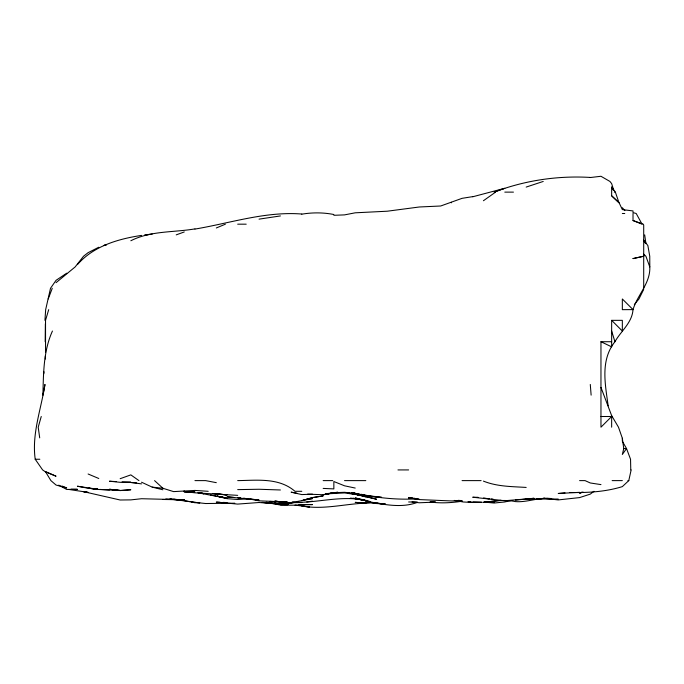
<?xml version="1.0" encoding="UTF-8"?>
<svg xmlns="http://www.w3.org/2000/svg" width="684" height="684" viewBox="0 0 684 684"><rect width="100%" height="100%" fill="white"/><g stroke="black" fill="none" stroke-linecap="round" stroke-linejoin="round"><path stroke-width="1.03" d="M643.704 256.235L633.016 258.586L643.704 256.235L643.704 254.174L645.901 256.235L649.8 266.922C650.544 283.159 637.437 294.838 633.016 309.613C632.153 322.737 621.029 330.936 614.933 341.718C600.116 360.442 605.255 384.143 608.153 405.817M45.563 352.397L45.529 320.343L48.692 309.664M45.366 323.788L45.178 341.718M61.876 485.999L66.733 487.923L56.054 485.05L50.898 480.613L45.366 471.49L56.054 476.218L45.366 471.815L42.613 469.925L35.217 459.246C31.652 433.904 41.134 409.237 44.973 384.451L42.912 395.138C43.485 373.549 43.349 351.08 52.446 331.03M44.939 320.343L45.657 309.664L50.505 288.289L56.054 280.32L66.733 273.19M43.767 373.763L44.058 371.822M569.977 492.497C587.607 492.831 605.374 491.864 622.337 486.623L628.784 480.613L631.144 469.925M600.962 387.426L611.65 415.65L618.481 427.192L622.337 438.247L623.748 448.559L622.337 454.475L626.527 448.559L622.859 442.163M41.245 416.505L38.21 427.192L39.706 437.871M48.205 298.976L52.258 288.289M643.704 289.383L638.95 298.976L634.342 304.568M56.054 282.672L75.163 266.922L83.542 256.235L88.108 252.661L98.787 247.223M611.65 416.505L600.962 427.192L600.962 341.718L611.65 341.718M77.42 264.623C93.58 246.06 118.067 238.955 141.528 235.399M141.528 482.211L152.216 487.136L162.895 488.265L173.582 491.616L194.949 490.428L208.184 491.3M593.977 491.3L590.283 494.122L579.596 497.593L558.229 499.919L543.66 498.285M483.434 200.737L495.567 192.127M472.747 196.624L462.068 198.334L440.693 205.995L419.326 206.987L387.272 211.211L355.218 212.81L344.531 214.887L333.852 215.298M582.058 492.078L579.596 493.258L583.144 492.138M216.315 227.969L225.387 224.181M130.841 240.751C150.745 230.602 173.522 232.586 194.949 228.892M176.224 234.868L184.27 231.953M503.834 188.622L494.122 192.127C524.577 180.422 557.699 175.506 590.283 177.438M120.162 478.697L130.841 474.876L138.938 480.613M526.176 187.083L543.224 181.448M103.746 245.556L106.61 244.701M504.801 188.271L472.747 196.77M103.472 245.556L106.473 244.701M417.095 502.501C404.056 507.297 389.931 505.51 376.585 503.159L385.331 504.245L369.89 501.979L355.218 497.943L369.027 501.124M294.582 502.415L280.423 504.211L259.056 502.501L237.69 504.091L216.315 502.133L220.205 502.295M294.607 502.415L285.288 503.655M194.949 229.08C230.414 223.129 265.409 211.211 301.798 214.024M353.277 498.243L365.906 500.679L355.218 498.576L350.362 498.303L355.218 498.576L365.906 500.611C341.453 494.78 316.624 503.475 292.085 502.261M510.632 500.679L504.638 501.979L494.122 503.031L484.409 502.116L489.265 502.27M259.056 219.137L280.423 215.939M492.181 502.398L494.122 502.475L483.434 502.295L500.919 500.303M146.786 234.868L149.497 234.475M293.188 502.432L291.11 502.731L301.798 502.518L297.908 502.407M306.783 501.979L312.477 501.167M326.08 493.762L333.852 492.711L344.531 492.292L355.218 493.438L352.303 492.865M301.798 214.169C312.408 212.408 323.284 212.416 333.852 214.511M306.654 499.32L312.477 498.602L291.11 502.637L269.744 501.449L272.95 501.517M462.068 501.218C451.457 502.868 440.684 503.475 430.014 501.979L435.357 501.996M590.283 177.541L600.962 176.275L609.94 181.448L611.65 183.62L613.728 190.237M337.734 492.121L323.164 494.737L307.62 494.156M483.434 502.492C494.062 501.013 504.818 499.311 515.488 501.603C526.372 502.484 536.718 497.961 547.542 498.431L545.601 498.285M144.675 234.868L152.216 234.082M478.09 497.311L472.747 497.225L504.801 500.739L533.947 498.303M515.488 500.115L533.947 498.303M281.526 501.979L274.763 500.97M326.08 493.882L344.531 492.933L365.906 495.994L355.218 493.788L365.906 496.114L381.441 497.396M565.027 492.865L558.229 493.489L579.596 492.335M374.644 502.543L365.906 503.313L355.218 502.364L365.906 503.116C344.565 503.903 323.036 509.999 301.798 505.963L309.57 506.895M483.434 502.295L487.453 501.979M283.338 503.783L262.947 502.441M248.369 498.807L243.513 498.294L248.369 498.79L237.69 499.5L227.002 498.662L217.29 496.31M283.338 504.476L280.423 504.664L287.904 504.638M288.195 504.57L280.423 505.066L266.187 502.261M333.852 492.95L335.793 492.822M312.477 494.173L301.798 494.583L291.11 492.164L296.942 493.198M526.176 499.021L558.229 499.046M234.774 503.21L205.636 503.527L191.315 501.979L199.805 502.826L194.949 502.68M162.895 499.482L184.27 499.807L141.528 498.721L130.841 499.884L120.162 500.004L83.106 491.548L88.108 492.386L68.674 489.419M435.357 502.116L419.326 502.774L412.042 501.979M184.27 492.053L194.949 491.89L184.27 491.591L194.949 492.813L237.69 495.353M504.801 192.127L513.445 192.127M614.326 192.127L615.361 192.127L619.029 202.815L611.65 195.795L611.65 187.048L615.361 192.127M622.337 213.502L624.749 213.502M237.69 224.181L246.206 224.181M611.65 320.343L622.337 320.343L622.337 331.03L611.65 320.343L611.65 346.848L600.962 341.718M600.962 416.505L612.146 416.505M623.748 448.559L626.527 448.559L630.545 459.246L630.776 469.925M35.217 459.246L39.834 459.246M397.96 469.925L408.639 469.925M194.949 480.613L205.636 480.613L216.315 482.665M237.69 480.613C257.364 480.365 278.901 477.458 294.975 491.3L301.798 491.3M323.164 480.613L332.775 480.613M344.531 480.613L365.812 480.613M462.068 480.613L481.1 480.613M579.596 480.613L585.051 480.613L590.283 482.972L600.962 484.605M612.137 480.613L622.337 480.613M627.912 480.613L628.784 480.613M183.782 491.3L184.27 490.941M249.344 498.978L259.056 500.85L287.263 501.979L281.406 501.731M408.639 501.979L417.249 501.979M237.69 489.616L259.056 489.257L280.423 489.983M417.189 498.85C398.31 499.893 379.534 498.243 361.049 494.258M284.698 503.304L291.11 503.347L278.482 503.8L280.423 504.185M472.747 502.21L482.365 502.287M370.181 502.022L365.906 501.979L374.644 502.911M71.008 489.18L77.42 489.316L66.733 489.47L58.721 485.136M472.747 501.979L481.493 502.236M292.085 502.236L294.026 502.287M122.103 481.887L130.841 482.22L120.162 482.314L109.474 481.22L116.271 481.596M223.121 502.407L227.002 502.569M323.164 488.41L333.852 488.898L333.852 481.519L344.531 485.802L355.218 488.06M112.39 490.077L120.162 490.471L130.841 489.753L120.162 490.59L109.474 489.257L120.162 490.471L98.787 489.496L88.108 488.145L97.821 489.248L89.074 487.991M385.331 503.988L376.585 503.544L368.197 501.979L374.49 502.834M472.747 502.501L463.188 501.979L454.296 500.414M190.092 501.611L169.692 499.029M99.761 489.411L109.474 489.932M416.411 498.67L408.639 498.268L416.411 498.747M165.81 498.952L173.582 499.423L170.667 498.978M298.882 504.476L312.477 504.604C299.831 504.501 286.989 506.767 274.6 503.125M458.177 500.346L462.068 500.611L451.38 500.936L419.326 499.585L408.639 497.49L412.529 497.935M136.672 482.887L130.841 482.485L141.528 483.879M217.29 494.19L227.002 494.874L216.315 493.865L227.002 494.883M173.582 499.277L184.27 500.021L173.582 499.269L184.27 500.577L179.405 499.671M547.542 498.268L551.432 498.55M233.8 497.379L227.002 496.841L259.056 500.038L250.318 498.969M309.57 507.006L295.001 505.108M381.441 497.225L365.906 495.464L351.337 492.762M468.018 501.714L470.994 501.979M489.265 498.721L483.434 498.183L489.265 498.79M269.744 502.996L276.541 503.621M526.176 487.435C511.675 486.504 497.217 486.666 483.434 481.117M261.972 502.389L269.744 503.108M491.206 498.987L493.147 499.192M97.821 489.257L88.108 488.239L77.42 486.221L87.133 487.709M356.193 494.224L359.109 494.532M362.016 494.84L363.965 495.054M181.354 499.688L183.295 499.97M220.205 496.695L217.29 496.233L227.002 498.234L197.864 492.805M194.949 502.697L179.405 499.713M199.805 492.728L203.695 493.634L198.839 492.839L203.695 493.591M353.277 492.788L355.218 493.113M349.387 493.113L347.446 492.779L349.387 493.215M351.337 493.446L354.252 493.951M212.433 493.455L216.315 494.13M199.805 492.848L201.746 493.198M275.567 501.064L280.423 501.979M351.337 493.583L365.906 496.242L356.193 494.25L376.585 499.243L356.193 494.31L365.906 496.969M357.159 493.497L359.109 493.874M413.495 498.209L419.326 499.354L414.47 498.328M274.6 503.031L276.541 503.415M198.839 492.728L203.695 493.694M210.492 494.9L216.315 496.088M152.216 487.136L162.895 489.778M633.016 213.502L633.016 220.539L643.268 224.181L643.704 225.113L643.704 288.289M633.016 220.539L642.062 224.181L636.206 213.502L633.016 212.587L633.016 210.928L622.337 209.603L619.14 202.815L611.65 195.795M88.108 474.003L98.787 478.492M154.567 480.613L162.895 488.265M622.337 207.722L624.885 210.612M611.65 187.048L613.437 190.434M644.961 242.854L643.704 240.161L647.859 245.556L649.757 256.235L649.8 266.922M611.65 331.03L614.933 341.718M644.687 234.868L645.944 243.607M590.283 384.451L591.13 395.138M622.337 438.247L622.337 441.248M611.65 415.65L611.65 427.192M451.38 202.302L451.38 202.815M45.366 356.022L45.366 359.049M633.016 309.613L622.337 309.664L622.337 298.976L633.016 309.613M312.477 497.576L301.798 500.662L312.477 497.653L323.164 495.891L312.477 497.576M333.852 492.694L323.164 494.737L333.852 492.711M544.626 498.294L536.854 499.021L544.626 498.303M470.806 501.842L468.865 501.705L470.806 501.834M240.606 497.986L237.69 497.687L240.606 497.995M223.121 497.2L217.29 496.242L223.121 497.2M354.252 493.822L352.303 493.421L354.252 493.839"/></g></svg>
